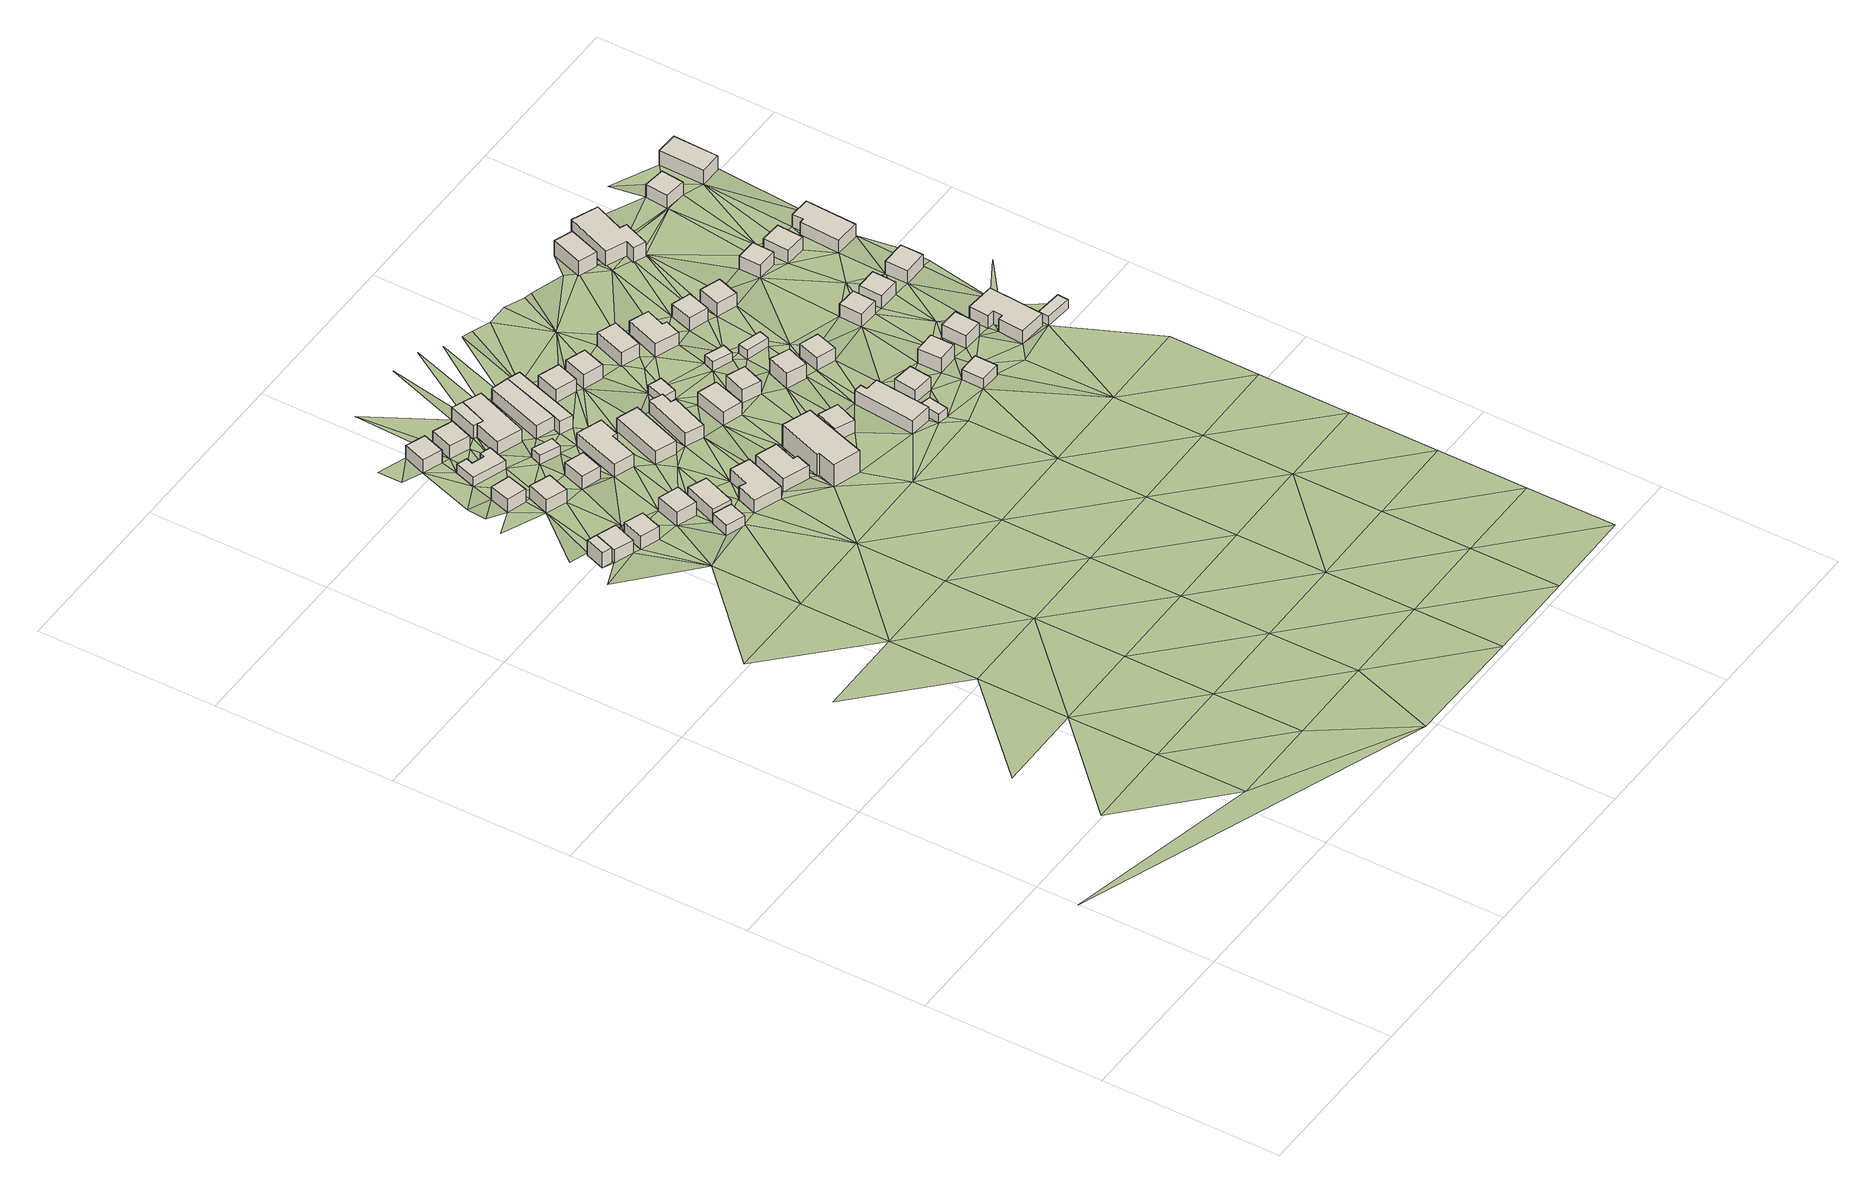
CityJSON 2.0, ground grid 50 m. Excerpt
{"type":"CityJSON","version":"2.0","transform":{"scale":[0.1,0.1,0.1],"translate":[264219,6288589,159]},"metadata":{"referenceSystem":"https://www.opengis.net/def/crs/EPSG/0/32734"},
"CityObjects":{
"building1":{"type":"Building","attributes":{"building":"garage","building:levels":"1","building_height":4.1,"roof_height":164.38,"ground_height":160.28,"plus_code":"4FRWFFP6+5QW"},"geometry":[{"type":"Solid","lod":"1","boundaries":[[[[0,1,2,3]],[[1,4,5,2]],[[4,6,7,5]],[[6,0,3,7]],[[3,2,5,7]],[[6,4,1,0]]]]}]},
"building2":{"type":"Building","attributes":{"address":"109 Thorn Lane Mamre 7347 Cape Town","building":"house","building:levels":"1","building_height":4.1,"roof_height":164.38,"ground_height":160.28,"plus_code":"4FRWFFP6+5QX"},"geometry":[{"type":"Solid","lod":"1","boundaries":[[[[8,9,7,3]],[[9,10,11,7]],[[10,12,13,11]],[[12,14,15,13]],[[14,8,3,15]],[[3,7,11,13,15]],[[14,12,10,9,8]]]]}]},
"building3":{"type":"Building","attributes":{"address":"107 Thorn Lane Mamre 7347 Cape Town","building":"house","building:levels":"1","building_height":4.1,"roof_height":164.38,"ground_height":160.28,"plus_code":"4FRWFFP6+5RP"},"geometry":[{"type":"Solid","lod":"1","boundaries":[[[[16,17,18,19]],[[17,20,21,18]],[[20,22,23,21]],[[22,16,19,23]],[[19,18,21,23]],[[22,20,17,16]]]]}]},
"building4":{"type":"Building","attributes":{"address":"110 Thorn Lane Mamre 7347 Cape Town","building":"house","building:levels":"1","building_height":4.1,"roof_height":163.92,"ground_height":159.82,"plus_code":"4FRWFFP6+8R2"},"geometry":[{"type":"Solid","lod":"1","boundaries":[[[[24,25,26,27]],[[25,28,29,26]],[[28,30,31,29]],[[30,24,27,31]],[[27,26,29,31]],[[30,28,25,24]]]]}]},
"building5":{"type":"Building","attributes":{"address":"108 Thorn Lane Mamre 7347 Cape Town","building":"house","building:levels":"1","building_height":4.1,"roof_height":163.92,"ground_height":159.82,"plus_code":"4FRWFFP6+7RG"},"geometry":[{"type":"Solid","lod":"1","boundaries":[[[[32,33,34,35]],[[33,36,37,34]],[[36,38,39,37]],[[38,32,35,39]],[[35,34,37,39]],[[38,36,33,32]]]]}]},
"building6":{"type":"Building","attributes":{"building":"cabin","building:levels":"1","building_height":2.8,"roof_height":162.89,"ground_height":160.09,"plus_code":"4FRWFFP6+4VH"},"geometry":[{"type":"Solid","lod":"1","boundaries":[[[[40,41,42,43]],[[41,44,45,42]],[[44,46,47,45]],[[46,40,43,47]],[[43,42,45,47]],[[46,44,41,40]]]]}]},
"building7":{"type":"Building","attributes":{"address":"105 Thorn Lane Mamre 7347 Cape Town","building":"house","building:levels":"1","building_height":4.1,"roof_height":164.38,"ground_height":160.28,"plus_code":"4FRWFFP6+5VG"},"geometry":[{"type":"Solid","lod":"1","boundaries":[[[[48,49,50,51]],[[49,52,53,50]],[[52,54,55,53]],[[54,48,51,55]],[[51,50,53,55]],[[54,52,49,48]]]]}]},
"building8":{"type":"Building","attributes":{"address":"13 Palm Lane Mamre 7347 Cape Town","building":"house","building:levels":"1","building_height":4.1,"roof_height":163.67,"ground_height":159.57,"plus_code":"4FRWFFP6+9RV"},"geometry":[{"type":"Solid","lod":"1","boundaries":[[[[56,57,58,59]],[[57,60,61,58]],[[60,62,63,61]],[[62,56,59,63]],[[59,58,61,63]],[[62,60,57,56]]]]}]},
"building9":{"type":"Building","attributes":{"address":"Mamre 7347 Cape Town","building":"cabin","building:levels":"1","building_height":2.8,"roof_height":162.37,"ground_height":159.57,"plus_code":"4FRWFFP6+8RW"},"geometry":[{"type":"Solid","lod":"1","boundaries":[[[[64,65,66,67]],[[65,68,69,66]],[[68,70,71,69]],[[70,72,73,71]],[[72,74,75,73]],[[74,76,77,75]],[[76,78,79,77]],[[78,64,67,79]],[[67,66,69,71,73,75,77,79]],[[78,76,74,72,70,68,65,64]]]]}]},
"building10":{"type":"Building","attributes":{"address":"103 Thorn Lane Mamre 7347 Cape Town","building":"house","building:levels":"1","building_height":4.1,"roof_height":164.19,"ground_height":160.09,"plus_code":"4FRWFFP6+5W2"},"geometry":[{"type":"Solid","lod":"1","boundaries":[[[[80,81,82,83]],[[81,84,85,82]],[[84,86,87,85]],[[86,80,83,87]],[[83,82,85,87]],[[86,84,81,80]]]]}]},
"building11":{"type":"Building","attributes":{"address":"106 Thorn Lane Mamre 7347 Cape Town","building":"house","building:levels":"1","building_height":4.1,"roof_height":163.92,"ground_height":159.82,"plus_code":"4FRWFFP6+7V8"},"geometry":[{"type":"Solid","lod":"1","boundaries":[[[[88,89,90,91]],[[89,92,93,90]],[[92,94,95,93]],[[94,88,91,95]],[[91,90,93,95]],[[94,92,89,88]]]]}]},
"building12":{"type":"Building","attributes":{"address":"15 Palm Lane Mamre 7347 Cape Town","building":"house","building:levels":"1","building_height":4.1,"roof_height":163.67,"ground_height":159.57,"plus_code":"4FRWFFP6+9VJ"},"geometry":[{"type":"Solid","lod":"1","boundaries":[[[[96,97,98,99]],[[97,100,101,98]],[[100,102,103,101]],[[102,96,99,103]],[[99,98,101,103]],[[102,100,97,96]]]]}]},
"building13":{"type":"Building","attributes":{"building":"cabin","building:levels":"1","building_height":2.8,"roof_height":162.62,"ground_height":159.82,"plus_code":"4FRWFFP6+8V5"},"geometry":[{"type":"Solid","lod":"1","boundaries":[[[[104,105,106,107]],[[105,108,109,106]],[[108,110,111,109]],[[110,104,107,111]],[[107,106,109,111]],[[110,108,105,104]]]]}]},
"building14":{"type":"Building","attributes":{"address":"101 Thorn Lane Mamre 7347 Cape Town","building":"house","building:levels":"1","building_height":4.1,"roof_height":164.19,"ground_height":160.09,"plus_code":"4FRWFFP6+4WH"},"geometry":[{"type":"Solid","lod":"1","boundaries":[[[[112,113,114,115]],[[113,116,117,114]],[[116,118,119,117]],[[118,120,121,119]],[[120,122,123,121]],[[122,112,115,123]],[[115,114,117,119,121,123]],[[122,120,118,116,113,112]]]]}]},
"building15":{"type":"Building","attributes":{"address":"104 Thorn Lane Mamre 7347 Cape Town","building":"house","building:levels":"1","building_height":4.1,"roof_height":164.16,"ground_height":160.06,"plus_code":"4FRWFFP6+7WG"},"geometry":[{"type":"Solid","lod":"1","boundaries":[[[[124,125,126,127]],[[125,128,129,126]],[[128,130,131,129]],[[130,132,133,131]],[[132,134,135,133]],[[134,124,127,135]],[[127,126,129,131,133,135]],[[134,132,130,128,125,124]]]]}]},
"building16":{"type":"Building","attributes":{"address":"Mamre 7347 Cape Town","building":"garage","building:levels":"1","building_height":4.1,"roof_height":163.67,"ground_height":159.57,"plus_code":"4FRWFFP6+9VP"},"geometry":[{"type":"Solid","lod":"1","boundaries":[[[[136,137,138,139]],[[137,140,141,138]],[[140,142,143,141]],[[142,144,145,143]],[[144,136,139,145]],[[139,138,141,143,145]],[[144,142,140,137,136]]]]}]},
"building17":{"type":"Building","attributes":{"address":"17 Palm Lane Mamre 7347 Cape Town","building":"house","building:levels":"1","building_height":4.1,"roof_height":163.67,"ground_height":159.57,"plus_code":"4FRWFFP6+9V5"},"geometry":[{"type":"Solid","lod":"1","boundaries":[[[[136,144,145,139]],[[144,142,143,145]],[[142,146,147,143]],[[146,148,149,147]],[[148,150,151,149]],[[150,136,139,151]],[[139,145,143,147,149,151]],[[150,148,146,142,144,136]]]]}]},
"building18":{"type":"Building","attributes":{"address":"99 Thorn Lane Mamre 7347 Cape Town","building":"house","building:levels":"1","building_height":4.1,"roof_height":164.19,"ground_height":160.09,"plus_code":"4FRWFFP6+4XH"},"geometry":[{"type":"Solid","lod":"1","boundaries":[[[[152,153,154,155]],[[153,156,157,154]],[[156,158,159,157]],[[158,160,161,159]],[[160,162,163,161]],[[162,152,155,163]],[[155,154,157,159,161,163]],[[162,160,158,156,153,152]]]]}]},
"building19":{"type":"Building","attributes":{"address":"102 Thorn Lane Mamre 7347 Cape Town","building":"house","building:levels":"1","building_height":4.1,"roof_height":164.28,"ground_height":160.18,"plus_code":"4FRWFFP6+6XR"},"geometry":[{"type":"Solid","lod":"1","boundaries":[[[[164,165,166,167]],[[165,168,169,166]],[[168,170,171,169]],[[170,164,167,171]],[[167,166,169,171]],[[170,168,165,164]]]]}]},
"building20":{"type":"Building","attributes":{"address":"19 Palm Lane Mamre 7347 Cape Town","building":"house","building:levels":"1","building_height":4.1,"roof_height":163.98,"ground_height":159.88,"plus_code":"4FRWFFP6+9W4"},"geometry":[{"type":"Solid","lod":"1","boundaries":[[[[172,173,174,175]],[[173,176,177,174]],[[176,178,179,177]],[[178,172,175,179]],[[175,174,177,179]],[[178,176,173,172]]]]}]},
"building21":{"type":"Building","attributes":{"building":"garage","building:levels":"1","building_height":4.1,"roof_height":163.98,"ground_height":159.88,"plus_code":"4FRWFFP6+8WX"},"geometry":[{"type":"Solid","lod":"1","boundaries":[[[[172,178,179,175]],[[178,180,181,179]],[[180,182,183,181]],[[182,184,185,183]],[[184,172,175,185]],[[175,179,181,183,185]],[[184,182,180,178,172]]]]}]},
"building22":{"type":"Building","attributes":{"address":"97 Thorn Lane Mamre 7347 Cape Town","building":"house","building:levels":"2","building_height":6.9,"roof_height":167.38,"ground_height":160.48,"plus_code":"4FRWFFP7+424"},"geometry":[{"type":"Solid","lod":"1","boundaries":[[[[186,187,188,189]],[[187,190,191,188]],[[190,192,193,191]],[[192,194,195,193]],[[194,196,197,195]],[[196,186,189,197]],[[189,188,191,193,195,197]],[[196,194,192,190,187,186]]]]}]},
"building23":{"type":"Building","attributes":{"address":"100 Thorn Lane Mamre 7347 Cape Town","building":"house","building:levels":"1","building_height":4.1,"roof_height":164.28,"ground_height":160.18,"plus_code":"4FRWFFP6+6XH"},"geometry":[{"type":"Solid","lod":"1","boundaries":[[[[198,199,200,201]],[[199,202,203,200]],[[202,204,205,203]],[[204,206,207,205]],[[206,208,209,207]],[[208,198,201,209]],[[201,200,203,205,207,209]],[[208,206,204,202,199,198]]]]}]},
"building24":{"type":"Building","attributes":{"address":"21 Palm Lane Mamre 7347 Cape Town","building":"house","building:levels":"1","building_height":4.1,"roof_height":163.98,"ground_height":159.88,"plus_code":"4FRWFFP6+8XW"},"geometry":[{"type":"Solid","lod":"1","boundaries":[[[[210,211,212,213]],[[211,214,215,212]],[[214,216,217,215]],[[216,210,213,217]],[[213,212,215,217]],[[216,214,211,210]]]]}]},
"building25":{"type":"Building","attributes":{"address":"98 Thorn Lane Mamre 7347 Cape Town","building":"house","building:levels":"1","building_height":4.1,"roof_height":164.64,"ground_height":160.54,"plus_code":"4FRWFFP7+625"},"geometry":[{"type":"Solid","lod":"1","boundaries":[[[[218,219,220,221]],[[219,222,223,220]],[[222,224,225,223]],[[224,218,221,225]],[[221,220,223,225]],[[224,222,219,218]]]]}]},
"building26":{"type":"Building","attributes":{"address":"95 Thorn Lane Mamre 7347 Cape Town","building":"house","building:levels":"1","building_height":4.1,"roof_height":164.58,"ground_height":160.48,"plus_code":"4FRWFFP7+433"},"geometry":[{"type":"Solid","lod":"1","boundaries":[[[[226,227,228,229]],[[227,230,231,228]],[[230,232,233,231]],[[232,226,229,233]],[[229,228,231,233]],[[232,230,227,226]]]]}]},
"building27":{"type":"Building","attributes":{"building":"cabin","building:levels":"1","building_height":2.8,"roof_height":163.31,"ground_height":160.51,"plus_code":"4FRWFFP7+724"},"geometry":[{"type":"Solid","lod":"1","boundaries":[[[[234,235,236,237]],[[235,238,239,236]],[[238,240,241,239]],[[240,234,237,241]],[[237,236,239,241]],[[240,238,235,234]]]]}]},
"building28":{"type":"Building","attributes":{"address":"23 Palm Lane Mamre 7347 Cape Town","building":"house","building:levels":"1","building_height":4.1,"roof_height":164.61,"ground_height":160.51,"plus_code":"4FRWFFP7+82J"},"geometry":[{"type":"Solid","lod":"1","boundaries":[[[[242,243,244,245]],[[243,246,247,244]],[[246,248,249,247]],[[248,242,245,249]],[[245,244,247,249]],[[248,246,243,242]]]]}]},
"building29":{"type":"Building","attributes":{"address":"96 Thorn Lane Mamre 7347 Cape Town","building":"house","building:levels":"1","building_height":4.1,"roof_height":164.64,"ground_height":160.54,"plus_code":"4FRWFFP7+634"},"geometry":[{"type":"Solid","lod":"1","boundaries":[[[[250,251,252,253]],[[251,254,255,252]],[[254,256,257,255]],[[256,250,253,257]],[[253,252,255,257]],[[256,254,251,250]]]]}]},
"building30":{"type":"Building","attributes":{"address":"93 Thorn Lane Mamre 7347 Cape Town","building":"house","building:levels":"1","building_height":4.1,"roof_height":165.18,"ground_height":161.08,"plus_code":"4FRWFFP7+34F"},"geometry":[{"type":"Solid","lod":"1","boundaries":[[[[258,259,260,261]],[[259,262,263,260]],[[262,264,265,263]],[[264,266,267,265]],[[266,268,269,267]],[[268,258,261,269]],[[261,260,263,265,267,269]],[[268,266,264,262,259,258]]]]}]},
"building31":{"type":"Building","attributes":{"building":"cabin","building:levels":"1","building_height":2.8,"roof_height":163.72,"ground_height":160.92,"plus_code":"4FRWFFP7+24X"},"geometry":[{"type":"Solid","lod":"1","boundaries":[[[[270,271,272,273]],[[271,274,275,272]],[[274,276,277,275]],[[276,270,273,277]],[[273,272,275,277]],[[276,274,271,270]]]]}]},
"building32":{"type":"Building","attributes":{"address":"25 Palm Lane Mamre 7347 Cape Town","building":"house","building:levels":"1","building_height":4.1,"roof_height":164.61,"ground_height":160.51,"plus_code":"4FRWFFP7+83F"},"geometry":[{"type":"Solid","lod":"1","boundaries":[[[[278,279,280,281]],[[279,282,283,280]],[[282,284,285,283]],[[284,278,281,285]],[[281,280,283,285]],[[284,282,279,278]]]]}]},
"building33":{"type":"Building","attributes":{"address":"96 Thorn Lane Mamre 7347 Cape Town","building":"house","building:levels":"1","building_height":4.1,"roof_height":165.27,"ground_height":161.17,"plus_code":"4FRWFFP7+54F"},"geometry":[{"type":"Solid","lod":"1","boundaries":[[[[286,287,288,289]],[[287,290,291,288]],[[290,292,293,291]],[[292,286,289,293]],[[289,288,291,293]],[[292,290,287,286]]]]}]},
"building34":{"type":"Building","attributes":{"building":"cabin","building:levels":"1","building_height":2.8,"roof_height":163.34,"ground_height":160.54,"plus_code":"4FRWFFP7+63Q"},"geometry":[{"type":"Solid","lod":"1","boundaries":[[[[294,295,296,297]],[[295,298,299,296]],[[298,300,301,299]],[[300,294,297,301]],[[297,296,299,301]],[[300,298,295,294]]]]}]},
"building35":{"type":"Building","attributes":{"address":"91 Thorn Lane Mamre 7347 Cape Town","building":"house","building:levels":"1","building_height":4.1,"roof_height":165.18,"ground_height":161.08,"plus_code":"4FRWFFP7+35C"},"geometry":[{"type":"Solid","lod":"1","boundaries":[[[[302,303,304,305]],[[303,306,307,304]],[[306,308,309,307]],[[308,302,305,309]],[[305,304,307,309]],[[308,306,303,302]]]]}]},
"building36":{"type":"Building","attributes":{"address":"27 Palm Lane Mamre 7347 Cape Town","building":"house","building:levels":"1","building_height":4.1,"roof_height":164.61,"ground_height":160.51,"plus_code":"4FRWFFP7+835"},"geometry":[{"type":"Solid","lod":"1","boundaries":[[[[310,311,312,313]],[[311,314,315,312]],[[314,316,317,315]],[[316,318,319,317]],[[318,320,321,319]],[[320,310,313,321]],[[313,312,315,317,319,321]],[[320,318,316,314,311,310]]]]}]},
"building37":{"type":"Building","attributes":{"building":"cabin","building:levels":"1","building_height":2.8,"roof_height":163.97,"ground_height":161.17,"plus_code":"4FRWFFP7+64G"},"geometry":[{"type":"Solid","lod":"1","boundaries":[[[[322,323,324,325]],[[323,326,327,324]],[[326,328,329,327]],[[328,322,325,329]],[[325,324,327,329]],[[328,326,323,322]]]]}]},
"building38":{"type":"Building","attributes":{"address":"92 Thorn Lane Mamre 7347 Cape Town","building":"house","building:levels":"1","building_height":4.1,"roof_height":165.27,"ground_height":161.17,"plus_code":"4FRWFFP7+556"},"geometry":[{"type":"Solid","lod":"1","boundaries":[[[[330,331,332,333]],[[331,334,335,332]],[[334,336,337,335]],[[336,330,333,337]],[[333,332,335,337]],[[336,334,331,330]]]]}]},
"building39":{"type":"Building","attributes":{"building":"cabin","building:levels":"1","building_height":2.8,"roof_height":164.23,"ground_height":161.43,"plus_code":"4FRWFFP7+26M"},"geometry":[{"type":"Solid","lod":"1","boundaries":[[[[338,339,340,341]],[[339,342,343,340]],[[342,344,345,343]],[[344,338,341,345]],[[341,340,343,345]],[[344,342,339,338]]]]}]},
"building40":{"type":"Building","attributes":{"address":"29 Palm Lane Mamre 7347 Cape Town","building":"house","building:levels":"1","building_height":4.1,"roof_height":165.23,"ground_height":161.13,"plus_code":"4FRWFFP7+74Q"},"geometry":[{"type":"Solid","lod":"1","boundaries":[[[[346,347,348,349]],[[347,350,351,348]],[[350,352,353,351]],[[352,346,349,353]],[[349,348,351,353]],[[352,350,347,346]]]]}]},
"building41":{"type":"Building","attributes":{"address":"89 Thorn Lane Mamre 7347 Cape Town","building":"house","building:levels":"1","building_height":4.1,"roof_height":165.74,"ground_height":161.64,"plus_code":"4FRWFFP7+36F"},"geometry":[{"type":"Solid","lod":"1","boundaries":[[[[354,355,356,357]],[[355,358,359,356]],[[358,360,361,359]],[[360,354,357,361]],[[357,356,359,361]],[[360,358,355,354]]]]}]},
"building42":{"type":"Building","attributes":{"address":"31 Palm Lane Mamre 7347 Cape Town","building":"house","building:levels":"1","building_height":4.1,"roof_height":165.23,"ground_height":161.13,"plus_code":"4FRWFFP7+75F"},"geometry":[{"type":"Solid","lod":"1","boundaries":[[[[362,363,364,365]],[[363,366,367,364]],[[366,368,369,367]],[[368,362,365,369]],[[365,364,367,369]],[[368,366,363,362]]]]}]},
"building43":{"type":"Building","attributes":{"address":"87 Thorn Lane Mamre 7347 Cape Town","building":"house","building:levels":"1","building_height":4.1,"roof_height":165.74,"ground_height":161.64,"plus_code":"4FRWFFP7+37C"},"geometry":[{"type":"Solid","lod":"1","boundaries":[[[[370,371,372,373]],[[371,374,375,372]],[[374,376,377,375]],[[376,370,373,377]],[[373,372,375,377]],[[376,374,371,370]]]]}]},
"building44":{"type":"Building","attributes":{"address":"90 Thorn Lane Mamre 7347 Cape Town","building":"house","building:levels":"1","building_height":4.1,"roof_height":165.86,"ground_height":161.76,"plus_code":"4FRWFFP7+568"},"geometry":[{"type":"Solid","lod":"1","boundaries":[[[[378,379,380,381]],[[379,382,383,380]],[[382,384,385,383]],[[384,378,381,385]],[[381,380,383,385]],[[384,382,379,378]]]]}]},
"building45":{"type":"Building","attributes":{"address":"30 Palm Lane Mamre 7347 Cape Town","building":"house","building:levels":"1","building_height":4.1,"roof_height":164.96,"ground_height":160.86,"plus_code":"4FRWFFP7+C56"},"geometry":[{"type":"Solid","lod":"1","boundaries":[[[[386,387,388,389]],[[387,390,391,388]],[[390,392,393,391]],[[392,386,389,393]],[[389,388,391,393]],[[392,390,387,386]]]]}]},
"building46":{"type":"Building","attributes":{"address":"85 Thorn Lane Mamre 7347 Cape Town","building":"house","building:levels":"1","building_height":4.1,"roof_height":165.53,"ground_height":161.43,"plus_code":"4FRWFFP7+382"},"geometry":[{"type":"Solid","lod":"1","boundaries":[[[[394,395,396,397]],[[395,398,399,396]],[[398,400,401,399]],[[400,402,403,401]],[[402,404,405,403]],[[404,406,407,405]],[[406,408,409,407]],[[408,394,397,409]],[[397,396,399,401,403,405,407,409]],[[408,406,404,402,400,398,395,394]]]]}]},
"building47":{"type":"Building","attributes":{"address":"88 Thorn Lane Mamre 7347 Cape Town","building":"house","building:levels":"1","building_height":4.1,"roof_height":165.86,"ground_height":161.76,"plus_code":"4FRWFFP7+577"},"geometry":[{"type":"Solid","lod":"1","boundaries":[[[[410,411,412,413]],[[411,414,415,412]],[[414,416,417,415]],[[416,410,413,417]],[[413,412,415,417]],[[416,414,411,410]]]]}]},
"building48":{"type":"Building","attributes":{"address":"32 Palm Lane Mamre 7347 Cape Town","building":"house","building:levels":"1","building_height":4.1,"roof_height":164.96,"ground_height":160.86,"plus_code":"4FRWFFP7+C55"},"geometry":[{"type":"Solid","lod":"1","boundaries":[[[[418,419,420,421]],[[419,422,423,420]],[[422,424,425,423]],[[424,426,427,425]],[[426,428,429,427]],[[428,430,431,429]],[[430,432,433,431]],[[432,434,435,433]],[[434,436,437,435]],[[436,418,421,437]],[[421,420,423,425,427,429,431,433,435,437]],[[436,434,432,430,428,426,424,422,419,418]]]]}]},
"building49":{"type":"Building","attributes":{"address":"29 Palm Lane Mamre 7347 Cape Town","building":"house","building:levels":"1","building_height":4.1,"roof_height":165.86,"ground_height":161.76,"plus_code":"4FRWFFP7+76H"},"geometry":[{"type":"Solid","lod":"1","boundaries":[[[[438,439,440,441]],[[439,442,443,440]],[[442,444,445,443]],[[444,438,441,445]],[[441,440,443,445]],[[444,442,439,438]]]]}]},
"building50":{"type":"Building","attributes":{"building":"cabin","building:levels":"1","building_height":2.8,"roof_height":164.7,"ground_height":161.9,"plus_code":"4FRWFFP7+28G"},"geometry":[{"type":"Solid","lod":"1","boundaries":[[[[446,447,448,449]],[[447,450,451,448]],[[450,452,453,451]],[[452,446,449,453]],[[449,448,451,453]],[[452,450,447,446]]]]}]},
"building51":{"type":"Building","attributes":{"address":"35 Palm Lane Mamre 7347 Cape Town","building":"house","building:levels":"1","building_height":4.1,"roof_height":165.86,"ground_height":161.76,"plus_code":"4FRWFFP7+778"},"geometry":[{"type":"Solid","lod":"1","boundaries":[[[[454,455,456,457]],[[455,458,459,456]],[[458,460,461,459]],[[460,454,457,461]],[[457,456,459,461]],[[460,458,455,454]]]]}]},
"building52":{"type":"Building","attributes":{"address":"86 Thorn Lane Mamre 7347 Cape Town","building":"house","building:levels":"1","building_height":4.1,"roof_height":165.86,"ground_height":161.76,"plus_code":"4FRWFFP7+587"},"geometry":[{"type":"Solid","lod":"1","boundaries":[[[[462,463,464,465]],[[463,466,467,464]],[[466,468,469,467]],[[468,462,465,469]],[[465,464,467,469]],[[468,466,463,462]]]]}]},
"building53":{"type":"Building","attributes":{"address":"37 Palm Lane Mamre 7347 Cape Town","building":"house","building:levels":"1","building_height":4.1,"roof_height":165.86,"ground_height":161.76,"plus_code":"4FRWFFP7+68M"},"geometry":[{"type":"Solid","lod":"1","boundaries":[[[[470,471,472,473]],[[471,474,475,472]],[[474,476,477,475]],[[476,478,479,477]],[[478,480,481,479]],[[480,470,473,481]],[[473,472,475,477,479,481]],[[480,478,476,474,471,470]]]]}]},
"building54":{"type":"Building","attributes":{"address":"36 Palm Lane Mamre 7347 Cape Town","building":"house","building:levels":"1","building_height":4.1,"roof_height":165.63,"ground_height":161.53,"plus_code":"4FRWFFP7+97P"},"geometry":[{"type":"Solid","lod":"1","boundaries":[[[[482,483,484,485]],[[483,486,487,484]],[[486,488,489,487]],[[488,482,485,489]],[[485,484,487,489]],[[488,486,483,482]]]]}]},
"building55":{"type":"Building","attributes":{"address":"38 Palm Lane Mamre 7347 Cape Town","building":"house","building:levels":"1","building_height":4.1,"roof_height":166.12,"ground_height":162.02,"plus_code":"4FRWFFP7+98P"},"geometry":[{"type":"Solid","lod":"1","boundaries":[[[[490,491,492,493]],[[491,494,495,492]],[[494,496,497,495]],[[496,490,493,497]],[[493,492,495,497]],[[496,494,491,490]]]]}]},
"terrain1":{"type":"TINRelief","geometry":[{"type":"CompositeSurface","lod":"1","boundaries":[[[498,499,500]],[[501,498,502]],[[501,502,503]],[[504,505,503]],[[506,502,498]],[[502,507,503]],[[508,509,504]],[[498,500,506]],[[502,506,507]],[[510,511,508]],[[504,503,512]],[[503,507,513]],[[514,511,510]],[[508,504,512]],[[512,503,513]],[[507,506,515]],[[515,506,500]],[[516,12,10]],[[10,9,4]],[[12,516,514]],[[507,517,513]],[[510,508,518]],[[519,520,33]],[[512,521,508]],[[17,12,514]],[[33,520,8]],[[12,17,16]],[[515,517,507]],[[17,514,20]],[[12,16,14]],[[8,14,522]],[[510,523,514]],[[524,33,25]],[[508,521,518]],[[525,526,24]],[[522,14,16]],[[24,526,25]],[[514,527,20]],[[515,500,528]],[[529,512,513]],[[522,36,8]],[[8,36,33]],[[16,22,522]],[[527,514,44]],[[33,28,25]],[[65,525,24]],[[527,22,20]],[[510,518,523]],[[529,513,517]],[[44,514,523]],[[33,32,28]],[[65,62,525]],[[522,22,530]],[[24,30,65]],[[28,32,30]],[[527,530,22]],[[527,44,80]],[[89,36,522]],[[531,532,60]],[[512,533,521]],[[534,30,32]],[[532,62,60]],[[52,527,80]],[[65,64,62]],[[534,32,38]],[[515,535,517]],[[30,536,65]],[[537,522,530]],[[38,36,89]],[[64,56,62]],[[534,536,30]],[[533,512,529]],[[522,537,89]],[[80,538,52]],[[518,120,523]],[[64,97,56]],[[78,97,64]],[[534,38,108]],[[528,535,515]],[[120,81,523]],[[89,88,38]],[[72,78,76]],[[539,52,538]],[[72,76,74]],[[536,534,108]],[[518,521,540]],[[97,57,56]],[[38,88,108]],[[97,78,100]],[[81,120,118]],[[541,530,539]],[[100,78,72]],[[120,518,122]],[[537,92,89]],[[57,97,96]],[[542,529,517]],[[537,530,541]],[[146,70,536]],[[81,118,543]],[[72,70,100]],[[105,536,108]],[[533,540,521]],[[146,536,105]],[[538,544,539]],[[537,545,92]],[[108,88,546]],[[547,57,96]],[[546,88,545]],[[70,140,100]],[[517,535,542]],[[538,543,544]],[[70,146,142]],[[518,548,122]],[[118,113,543]],[[539,549,541]],[[118,116,113]],[[146,105,550]],[[142,140,70]],[[544,549,539]],[[102,100,140]],[[537,124,545]],[[543,113,544]],[[96,137,547]],[[96,102,137]],[[545,124,546]],[[105,551,550]],[[105,552,551]],[[533,529,553]],[[122,548,153]],[[122,153,112]],[[140,137,102]],[[540,554,518]],[[546,124,552]],[[518,554,548]],[[549,132,541]],[[535,528,555]],[[541,132,130]],[[544,556,549]],[[552,557,551]],[[552,124,557]],[[542,553,529]],[[548,558,153]],[[544,113,198]],[[152,112,153]],[[557,559,551]],[[551,173,550]],[[132,549,164]],[[560,557,124]],[[198,556,544]],[[561,558,548]],[[199,113,112]],[[561,548,562]],[[124,563,560]],[[134,563,124]],[[564,540,533]],[[561,565,558]],[[113,199,198]],[[132,164,134]],[[566,550,173]],[[152,199,112]],[[548,554,196]],[[567,568,137]],[[563,134,164]],[[569,570,565]],[[535,571,542]],[[170,556,198]],[[561,572,565]],[[553,564,533]],[[569,565,572]],[[219,152,569]],[[199,152,219]],[[571,535,555]],[[560,563,573]],[[566,173,574]],[[246,563,164]],[[575,567,566]],[[198,576,170]],[[577,554,540]],[[184,560,578]],[[219,569,572]],[[574,173,172]],[[573,578,560]],[[246,164,170]],[[266,196,554]],[[246,573,563]],[[227,579,196]],[[564,577,540]],[[172,184,574]],[[566,574,580]],[[196,230,227]],[[199,219,218]],[[211,184,578]],[[219,572,222]],[[199,218,581]],[[553,542,582]],[[234,170,576]],[[571,583,542]],[[579,222,572]],[[235,584,581]],[[170,234,246]],[[266,230,196]],[[234,576,235]],[[184,211,210]],[[227,226,579]],[[238,235,581]],[[238,581,218]],[[184,585,574]],[[586,573,246]],[[266,554,276]],[[564,553,582]],[[210,573,586]],[[246,234,587]],[[542,583,582]],[[554,577,588]],[[589,222,251]],[[218,224,238]],[[579,254,222]],[[589,224,222]],[[276,554,588]],[[555,590,571]],[[287,579,226]],[[222,254,251]],[[587,234,591]],[[589,251,250]],[[210,592,184]],[[593,230,266]],[[234,240,594]],[[250,224,589]],[[232,230,593]],[[287,226,232]],[[184,595,585]],[[238,295,240]],[[287,254,579]],[[224,295,238]],[[591,234,594]],[[596,587,591]],[[586,592,210]],[[268,266,276]],[[564,597,577]],[[184,598,595]],[[295,224,250]],[[592,586,596]],[[594,240,314]],[[184,592,598]],[[276,274,268]],[[583,571,599]],[[278,596,591]],[[600,591,594]],[[601,232,593]],[[294,240,295]],[[270,276,588]],[[597,564,582]],[[232,601,287]],[[250,256,295]],[[294,314,240]],[[602,254,287]],[[268,274,603]],[[254,602,256]],[[594,314,600]],[[592,596,278]],[[603,604,605]],[[588,577,344]],[[571,590,599]],[[274,271,303]],[[603,274,303]],[[593,604,331]],[[295,256,606]],[[331,601,593]],[[270,306,271]],[[302,603,303]],[[328,256,602]],[[604,603,607]],[[344,270,588]],[[314,311,600]],[[256,328,606]],[[303,271,306]],[[314,294,316]],[[278,608,592]],[[607,603,302]],[[583,609,582]],[[600,311,608]],[[610,316,294]],[[611,577,597]],[[612,598,592]],[[331,604,334]],[[607,334,604]],[[326,606,328]],[[577,611,344]],[[270,342,306]],[[606,326,610]],[[607,302,308]],[[330,601,331]],[[602,322,328]],[[330,613,601]],[[602,613,322]],[[344,342,270]],[[583,599,609]],[[316,610,350]],[[311,614,608]],[[615,612,592]],[[323,610,326]],[[350,616,316]],[[306,358,308]],[[320,616,614]],[[607,308,355]],[[613,330,617]],[[322,613,617]],[[358,306,342]],[[618,615,592]],[[619,592,608]],[[610,352,350]],[[597,582,620]],[[350,347,616]],[[616,347,614]],[[322,617,323]],[[336,617,330]],[[308,358,355]],[[323,363,610]],[[378,334,607]],[[363,352,610]],[[621,618,592]],[[344,611,622]],[[355,378,607]],[[620,582,609]],[[342,623,358]],[[624,608,614]],[[378,336,334]],[[366,323,617]],[[625,623,342]],[[621,592,619]],[[617,336,384]],[[366,363,323]],[[611,626,622]],[[614,347,624]],[[352,363,627]],[[628,611,597]],[[346,352,627]],[[626,625,622]],[[624,619,608]],[[355,629,378]],[[623,625,371]],[[627,363,362]],[[346,627,362]],[[384,336,378]],[[370,629,623]],[[628,597,620]],[[370,623,371]],[[347,346,630]],[[371,625,374]],[[406,625,626]],[[439,366,617]],[[439,617,384]],[[379,378,629]],[[406,374,625]],[[446,626,611]],[[624,347,630]],[[631,629,370]],[[621,619,390]],[[346,362,632]],[[629,631,379]],[[619,624,633]],[[368,366,439]],[[362,368,632]],[[631,370,376]],[[633,624,634]],[[406,626,446]],[[404,374,406]],[[630,346,632]],[[628,635,611]],[[379,631,411]],[[636,374,404]],[[446,611,635]],[[637,634,624]],[[376,374,638]],[[410,382,379]],[[410,379,411]],[[633,634,387]],[[638,374,636]],[[382,639,384]],[[376,638,631]],[[637,624,630]],[[636,404,640]],[[368,439,438]],[[640,404,402]],[[439,384,639]],[[411,631,414]],[[632,368,438]],[[408,406,446]],[[382,410,639]],[[387,634,428]],[[462,631,638]],[[462,414,631]],[[446,452,408]],[[416,639,410]],[[458,439,639]],[[438,444,632]],[[458,442,439]],[[641,408,452]],[[641,462,638]],[[468,416,414]],[[642,641,452]],[[639,416,468]],[[468,414,462]],[[642,452,450]],[[455,442,458]],[[643,644,645]],[[455,444,442]],[[646,632,647]],[[641,642,648]],[[478,458,639]],[[646,647,649]],[[478,639,468]],[[647,632,444]],[[650,444,455]],[[651,462,641]],[[643,649,482]],[[460,458,478]],[[454,650,455]],[[647,444,650]],[[652,641,648]],[[653,651,641]],[[644,643,488]],[[482,649,647]],[[468,654,478]],[[478,476,460]],[[454,460,476]],[[643,482,488]],[[655,654,468]],[[655,651,656]],[[651,653,656]],[[476,471,454]],[[650,483,647]],[[655,656,654]],[[490,650,454]],[[476,474,471]],[[647,483,482]],[[471,490,454]],[[650,490,483]],[[657,488,486]],[[490,471,658]],[[490,486,483]],[[657,486,496]],[[496,486,490]],[[490,658,659]]]}]}
},
"vertices":[
[451,2024,7],[424,2033,7],[424,2033,54],[451,2024,54],[404,1978,7],[404,1978,54],[432,1969,7],[432,1969,54],
[451,2024,13],[432,1969,13],[428,1960,13],[428,1960,54],[482,1940,13],[482,1940,54],[506,2004,13],[506,2004,54],
[525,1992,13],[503,1932,13],[503,1932,54],[525,1992,54],[556,1913,13],[556,1913,54],[577,1973,13],[577,1973,54],
[467,2331,8],[450,2273,8],[450,2273,49],[467,2331,49],[504,2257,8],[504,2257,49],[521,2315,8],[521,2315,49],
[520,2256,8],[497,2194,8],[497,2194,49],[520,2256,49],[555,2173,8],[555,2173,49],[577,2235,8],[577,2235,49],
[730,1820,7],[677,1839,7],[677,1839,39],[730,1820,39],[659,1789,7],[659,1789,39],[712,1770,7],[712,1770,39],
[643,1970,11],[620,1905,11],[620,1905,54],[643,1970,54],[677,1885,11],[677,1885,54],[700,1951,11],[700,1951,54],
[517,2501,6],[539,2563,6],[539,2563,47],[517,2501,47],[485,2583,6],[485,2583,47],[462,2521,6],[462,2521,47],
[506,2452,6],[486,2393,6],[486,2393,34],[506,2452,34],[579,2361,6],[579,2361,34],[598,2416,6],[598,2416,34],[568,2426,6],[568,2426,34],[563,2412,6],[563,2412,34],[528,2423,6],[528,2423,34],[535,2442,6],[535,2442,34],
[677,1839,11],[730,1820,11],[730,1820,52],[677,1839,52],[765,1912,11],[765,1912,52],[713,1932,11],[713,1932,52],
[634,2229,8],[614,2167,8],[614,2167,49],[634,2229,49],[667,2150,8],[667,2150,49],[688,2211,8],[688,2211,49],
[563,2556,6],[539,2493,6],[539,2493,47],[563,2556,47],[594,2472,6],[594,2472,47],[618,2535,6],[618,2535,47],
[703,2308,8],[647,2330,8],[647,2330,36],[703,2308,36],[635,2300,8],[635,2300,36],[691,2277,8],[691,2277,36],
[876,1861,11],[822,1881,11],[822,1881,52],[876,1861,52],[801,1822,11],[801,1822,52],[780,1830,11],[780,1830,52],[758,1773,11],[758,1773,52],[834,1745,11],[834,1745,52],
[736,2259,11],[688,2124,11],[688,2124,52],[736,2259,52],[745,2104,11],[745,2104,52],[772,2180,11],[772,2180,52],[785,2176,11],[785,2176,52],[806,2234,11],[806,2234,52],
[688,2551,6],[658,2563,6],[658,2563,47],[688,2551,47],[629,2484,6],[629,2484,47],[640,2480,6],[640,2480,47],[658,2473,6],[658,2473,47],
[611,2405,6],[611,2405,47],[681,2379,6],[681,2379,47],[739,2531,6],[739,2531,47],
[896,1856,11],[859,1755,11],[859,1755,52],[896,1856,52],[932,1728,11],[932,1728,52],[947,1770,11],[947,1770,52],[934,1774,11],[934,1774,52],[956,1835,11],[956,1835,52],
[830,2206,11],[778,2065,11],[778,2065,53],[830,2206,53],[837,2043,11],[837,2043,53],[889,2185,11],[889,2185,53],
[813,2503,9],[764,2516,9],[764,2516,50],[813,2503,50],[706,2355,9],[706,2355,50],[758,2337,9],[758,2337,50],
[750,2316,9],[750,2316,50],[785,2302,9],[785,2302,50],[848,2491,9],[848,2491,50],
[1071,1813,14],[992,1841,14],[992,1841,84],[1071,1813,84],[947,1714,14],[947,1714,84],[952,1712,14],[952,1712,84],[935,1661,14],[935,1661,84],[1012,1636,14],[1012,1636,84],
[870,2038,12],[920,2018,12],[920,2018,53],[870,2038,53],[962,2122,12],[962,2122,53],[949,2128,12],[949,2128,53],[961,2159,12],[961,2159,53],[925,2174,12],[925,2174,53],
[921,2426,9],[861,2447,9],[861,2447,50],[921,2426,50],[839,2384,9],[839,2384,50],[899,2364,9],[899,2364,50],
[1008,2090,15],[979,2000,15],[979,2000,56],[1008,2090,56],[1034,1982,15],[1034,1982,56],[1063,2072,15],[1063,2072,56],
[1096,1805,15],[1071,1743,15],[1071,1743,56],[1096,1805,56],[1124,1721,15],[1124,1721,56],[1150,1784,15],[1150,1784,56],
[980,2211,15],[961,2159,15],[961,2159,43],[980,2211,43],[997,2146,15],[997,2146,43],[1016,2198,15],[1016,2198,43],
[992,2398,11],[937,2417,11],[937,2417,56],[992,2398,56],[915,2352,11],[915,2352,56],[970,2334,11],[970,2334,56],
[1094,2064,15],[1071,2004,15],[1071,2004,56],[1094,2064,56],[1122,1983,15],[1122,1983,56],[1146,2044,15],[1146,2044,56],
[1267,1749,19],[1229,1752,19],[1229,1752,62],[1267,1749,62],[1231,1771,19],[1231,1771,62],[1207,1773,19],[1207,1773,62],[1190,1598,19],[1190,1598,62],[1252,1592,19],[1252,1592,62],
[1286,1562,19],[1296,1618,19],[1296,1618,47],[1286,1562,47],[1265,1624,19],[1265,1624,47],[1256,1567,19],[1256,1567,47],
[1061,2406,13],[1029,2319,13],[1029,2319,56],[1061,2406,56],[1080,2300,13],[1080,2300,56],[1113,2387,13],[1113,2387,56],
[1195,2004,15],[1171,1941,15],[1171,1941,63],[1195,2004,63],[1225,1921,15],[1225,1921,63],[1249,1983,15],[1249,1983,63],
[1142,2154,15],[1130,2124,15],[1130,2124,43],[1142,2154,43],[1184,2104,15],[1184,2104,43],[1195,2134,15],[1195,2134,43],
[1292,1714,21],[1285,1651,21],[1285,1651,62],[1292,1714,62],[1344,1645,21],[1344,1645,62],[1351,1707,21],[1351,1707,62],
[1189,2343,15],[1136,2363,15],[1136,2363,56],[1189,2343,56],[1099,2267,15],[1099,2267,56],[1164,2242,15],[1164,2242,56],[1181,2286,15],[1181,2286,56],[1169,2291,15],[1169,2291,56],
[1267,2054,22],[1276,2083,22],[1276,2083,50],[1267,2054,50],[1210,2102,22],[1210,2102,50],[1202,2073,22],[1202,2073,50],
[1277,1972,22],[1256,1911,22],[1256,1911,63],[1277,1972,63],[1310,1893,22],[1310,1893,63],[1330,1954,22],[1330,1954,63],
[1474,1540,19],[1475,1602,19],[1475,1602,52],[1474,1540,52],[1416,1603,19],[1416,1603,52],[1415,1542,19],[1415,1542,52],
[1289,2289,21],[1236,2306,21],[1236,2306,62],[1289,2289,62],[1216,2243,21],[1216,2243,62],[1269,2226,21],[1269,2226,62],
[1467,1722,21],[1408,1722,21],[1408,1722,67],[1467,1722,67],[1408,1656,21],[1408,1656,67],[1467,1656,21],[1467,1656,67],
[1315,2276,21],[1294,2215,21],[1294,2215,62],[1315,2276,62],[1350,2196,21],[1350,2196,62],[1371,2257,21],[1371,2257,62],
[1512,1719,26],[1509,1649,26],[1509,1649,67],[1512,1719,67],[1564,1647,26],[1564,1647,67],[1568,1717,26],[1568,1717,67],
[1439,1899,28],[1496,1897,28],[1496,1897,69],[1439,1899,69],[1499,1961,28],[1499,1961,69],[1442,1964,28],[1442,1964,69],
[1299,2558,13],[1330,2646,13],[1330,2646,60],[1299,2558,60],[1278,2665,13],[1278,2665,60],[1247,2576,13],[1247,2576,60],
[1686,1693,24],[1603,1699,24],[1603,1699,65],[1686,1693,65],[1599,1643,24],[1599,1643,65],[1620,1642,24],[1620,1642,65],[1618,1616,24],[1618,1616,65],[1603,1617,24],[1603,1617,65],[1597,1545,24],[1597,1545,65],[1675,1539,24],[1675,1539,65],
[1522,1959,28],[1520,1894,28],[1520,1894,69],[1522,1959,69],[1580,1892,28],[1580,1892,69],[1582,1958,28],[1582,1958,69],
[1395,2488,13],[1416,2542,13],[1416,2542,60],[1395,2488,60],[1420,2549,13],[1420,2549,60],[1401,2557,13],[1401,2557,60],[1436,2641,13],[1436,2641,60],[1364,2670,13],[1364,2670,60],[1311,2540,13],[1311,2540,60],[1368,2517,13],[1368,2517,60],[1357,2492,13],[1357,2492,60],[1391,2478,13],[1391,2478,60],
[1459,2257,28],[1457,2197,28],[1457,2197,69],[1459,2257,69],[1515,2195,28],[1515,2195,69],[1517,2255,28],[1517,2255,69],
[1681,1525,29],[1757,1518,29],[1757,1518,57],[1681,1525,57],[1759,1548,29],[1759,1548,57],[1684,1555,29],[1684,1555,57],
[1601,2238,28],[1542,2241,28],[1542,2241,69],[1601,2238,69],[1538,2168,28],[1538,2168,69],[1597,2165,28],[1597,2165,69],
[1628,1889,28],[1697,1888,28],[1697,1888,69],[1628,1889,69],[1698,1952,28],[1698,1952,69],[1629,1953,28],[1629,1953,69],
[1710,2226,28],[1652,2229,28],[1652,2229,69],[1710,2226,69],[1651,2198,28],[1651,2198,69],[1639,2199,28],[1639,2199,69],[1633,2086,28],[1633,2086,69],[1703,2083,28],[1703,2083,69],
[1552,2519,25],[1613,2512,25],[1613,2512,66],[1552,2519,66],[1620,2576,25],[1620,2576,66],[1559,2583,25],[1559,2583,66],
[1670,2490,25],[1732,2489,25],[1732,2489,71],[1670,2490,71],[1735,2615,25],[1735,2615,71],[1673,2617,25],[1673,2617,71],
[548,255,7],[0,382,0],[966,11,15],[297,505,2],[548,505,5],[548,755,4],[548,1010,5],[297,755,1],[799,255,10],[799,505,9],[548,1260,6],[297,1260,3],[548,1510,6],[297,1510,4],[799,1010,8],[799,755,8],[548,1760,7],[1050,255,13],[361,1935,7],[1050,505,12],[799,1510,9],[378,2053,7],[424,2033,13],[799,1260,8],[548,2015,13],[712,1770,11],[380,2249,5],[409,2361,5],[405,2307,5],[620,1905,13],[1301,5,18],[1050,755,11],[643,1970,13],[410,2613,3],[409,2547,3],[1050,1010,11],[548,2265,8],[1301,255,17],[579,2361,8],[688,2124,12],[713,1932,12],[700,1951,12],[1050,1260,12],[745,2104,12],[1301,505,16],[765,1912,12],[799,2015,12],[688,2211,11],[691,2277,11],[548,2765,5],[935,1661,15],[778,2065,12],[681,2379,11],[706,2355,11],[703,2308,11],[1301,755,16],[1050,1510,14],[1552,5,22],[837,2043,12],[750,2316,11],[932,1728,15],[758,2337,11],[785,2302,11],[947,1714,15],[952,1712,15],[799,2265,11],[1301,1010,16],[947,1770,15],[739,2531,9],[688,2551,9],[731,2773,7],[956,1835,15],[934,1774,15],[1552,255,21],[992,1841,15],[899,2364,11],[799,2515,9],[817,2759,7],[925,2174,15],[1301,1260,18],[839,2384,11],[1071,1813,15],[868,2719,7],[962,2122,15],[1552,755,20],[1552,505,20],[949,2128,15],[921,2699,7],[937,2417,13],[970,2334,15],[1301,1510,19],[1050,2015,15],[1803,5,26],[1029,2319,15],[1050,2515,13],[1207,1773,21],[1050,2265,15],[949,2688,9],[992,2398,13],[1552,1010,21],[999,2669,9],[1803,255,25],[1080,2300,15],[1225,1921,22],[1195,2004,22],[1267,1749,21],[1231,1771,21],[1229,1752,21],[1184,2104,22],[1301,1760,21],[1113,2387,15],[1803,505,24],[1195,2134,22],[1552,1260,23],[1061,2669,9],[1249,1983,22],[1189,2343,21],[1116,2646,9],[1181,2286,21],[1301,2015,22],[1134,2638,13],[1247,2576,19],[1803,755,24],[1223,2604,19],[1474,1540,24],[1467,1656,26],[1301,2515,19],[1475,1602,24],[1552,1510,24],[1301,2265,21],[1803,1010,26],[1467,1722,26],[1357,2492,19],[1552,1760,26],[1391,2478,19],[1299,2558,19],[1311,2540,19],[1803,1260,27],[1599,1643,26],[1368,2517,19],[1603,1699,26],[1552,2015,28],[1620,1642,26],[1686,1693,32],[1708,1620,29],[1420,2549,19],[1436,2641,25],[1401,2557,19],[1395,2488,19],[1552,2515,25],[1709,1686,32],[1416,2542,19],[1552,2265,28],[1697,1888,32],[1803,1760,32],[1722,1885,32],[1703,2083,32],[1698,1952,32],[1725,1948,32],[1548,2683,20],[1710,2226,32],[1732,2489,30]
]}
